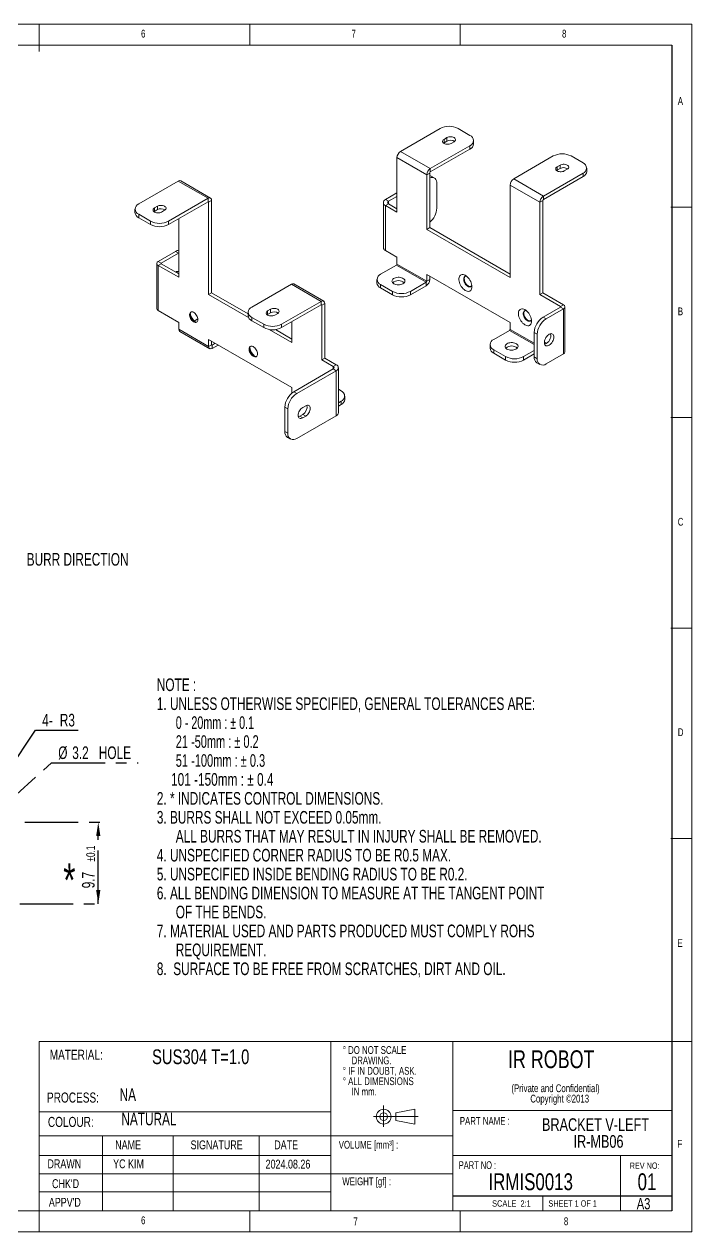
# Model space of a CAD drawing. Header units: millimetres. Extents: x 5 to 415, y 5 to 292.
# Drawn here: x 256.4 to 415, y 5 to 292 of the extents above; entities that cross this region are included whole.
import ezdxf

# ---------------------------------------------------------------- set-up
doc = ezdxf.new("R2010")
doc.units = ezdxf.units.MM
doc.linetypes.add('CENTERX2', pattern=[20.32, 12.7, -2.54, 2.54, -2.54])
doc.layers.add('CENTER_LINE', color=7, linetype='CENTERX2')
doc.layers.add('NOTES', color=7, linetype='Continuous')
doc.styles.add('SLDTEXTSTYLE0', font='TXT', dxfattribs={"width": 0.7})
doc.styles.add('SLDTEXTSTYLE1', font='TXT', dxfattribs={"width": 0.6375})
doc.styles.add('SLDTEXTSTYLE2', font='TXT', dxfattribs={"width": 0.65})
doc.styles.add('SLDTEXTSTYLE3', font='TXT', dxfattribs={"width": 0.652941})
doc.styles.add('SLDTEXTSTYLE4', font='TXT', dxfattribs={"width": 0.75})
doc.styles.add('SLDTEXTSTYLE5', font='TXT', dxfattribs={"width": 0.6875})
doc.styles.add('SLDTEXTSTYLE6', font='TXT', dxfattribs={"width": 0.694444})
doc.dimstyles.new('SLDDIMSTYLE5', dxfattribs={"dimtxt": 3, "dimasz": 3.302, "dimexe": 0, "dimexo": 0.0625, "dimgap": 0.75, "dimtad": 0, "dimtih": 1, "dimtoh": 1, "dimlfac": 0.5, "dimrnd": 1e-09, "dimzin": 12, "dimdsep": 46, "dimtxsty": 'SLDTEXTSTYLE0', "dimsah": 1, "dimcen": 0, "dimadec": 0, "dimazin": 3, "dimtfac": 1, "dimtofl": 0, "dimtmove": 0, "dimatfit": 3, "dimfxl": 1, "dimfrac": 2, "dimtolj": 1, "dimtzin": 12, "dimarcsym": 0})
doc.dimstyles.new('SLDDIMSTYLE7', dxfattribs={"dimtxt": 3, "dimasz": 3.302, "dimexe": 0, "dimexo": 0.0625, "dimgap": 0.75, "dimtad": 1, "dimlfac": 0.5, "dimrnd": 1e-09, "dimzin": 12, "dimdsep": 46, "dimtxsty": 'SLDTEXTSTYLE0', "dimsah": 1, "dimcen": 0.09, "dimadec": 0, "dimazin": 3, "dimtol": 1, "dimtp": 0.1, "dimtm": 0.1, "dimtfac": 1, "dimtofl": 0, "dimtmove": 0, "dimatfit": 3, "dimfxl": 1, "dimfrac": 2, "dimtolj": 1, "dimarcsym": 0})
doc.dimstyles.new('SLDDIMSTYLE8', dxfattribs={"dimtxt": 3, "dimasz": 3.302, "dimexe": 0, "dimexo": 0.0625, "dimgap": 0.75, "dimtad": 0, "dimtih": 1, "dimtoh": 1, "dimlfac": 0.5, "dimrnd": 1e-09, "dimzin": 12, "dimdsep": 46, "dimtxsty": 'SLDTEXTSTYLE0', "dimsah": 1, "dimcen": 0, "dimadec": 0, "dimazin": 3, "dimtfac": 1, "dimtmove": 0, "dimatfit": 3, "dimfxl": 1, "dimfrac": 2, "dimtolj": 1, "dimtzin": 12, "dimarcsym": 0})

# ---------------------------------------------------------------- blocks, each defined once
blk = doc.blocks.new('SW_NOTE_0')
at = {"layer": 'NOTES', "color": 0, "char_height": 3, "attachment_point": 1}
for s, insert, style in [('NOTE :', (0, 3.87), 'SLDTEXTSTYLE0'), ('1. UNLESS OTHERWISE SPECIFIED, GENERAL TOLERANCES ARE:', (0, -0.63), 'SLDTEXTSTYLE0'), ('0 - 20mm : ± 0.1', (4.5, -5.13), 'SLDTEXTSTYLE1'), ('21 -50mm : ± 0.2', (4.5, -9.63), 'SLDTEXTSTYLE2'), ('51 -100mm : ± 0.3', (4.5, -14.13), 'SLDTEXTSTYLE3'), ('101 -150mm : ± 0.4', (3.38, -18.63), 'SLDTEXTSTYLE0'), ('2. * INDICATES CONTROL DIMENSIONS.', (0, -23.13), 'SLDTEXTSTYLE0'), ('3. BURRS SHALL NOT EXCEED 0.05mm.', (0, -27.63), 'SLDTEXTSTYLE0'), ('ALL BURRS THAT MAY RESULT IN INJURY SHALL BE REMOVED.', (4.5, -32.13), 'SLDTEXTSTYLE0'), ('4. UNSPECIFIED CORNER RADIUS TO BE R0.5 MAX.', (0, -36.63), 'SLDTEXTSTYLE0'), ('5. UNSPECIFIED INSIDE BENDING RADIUS TO BE R0.2.', (0, -41.13), 'SLDTEXTSTYLE0'), ('6. ALL BENDING DIMENSION TO MEASURE AT THE TANGENT POINT', (0, -45.63), 'SLDTEXTSTYLE0'), ('OF THE BENDS.', (4.5, -50.13), 'SLDTEXTSTYLE0'), ('7. MATERIAL USED AND PARTS PRODUCED MUST COMPLY ROHS', (0, -54.63), 'SLDTEXTSTYLE0'), ('REQUIREMENT.', (4.5, -59.13), 'SLDTEXTSTYLE0'), ('8.  SURFACE TO BE FREE FROM SCRATCHES, DIRT AND OIL.', (0, -63.63), 'SLDTEXTSTYLE0')]:
    blk.add_mtext(s, dxfattribs=dict(at, insert=insert, style=style))
blk = doc.blocks.new('SW_NOTE_0_1')
at = {"color": 0, "linetype": 'Continuous', "lineweight": 0, "char_height": 1.8521, "attachment_point": 2, "style": 'SLDTEXTSTYLE4'}
for s, insert in [('(Private and Confidential)', (15.4, 2.39)), ('Copyright ©2013', (16.39, -0.08))]:
    blk.add_mtext(s, dxfattribs=dict(at, insert=insert))
blk = doc.blocks.new('SW_NOTE_0_2')
at = {"color": 0, "linetype": 'Continuous', "lineweight": 0, "char_height": 3, "attachment_point": 2, "style": 'SLDTEXTSTYLE4'}
for s, insert in [('BRACKET V-LEFT', (14.67, 3.87)), ('IR-MB06', (15.39, -0.13))]:
    blk.add_mtext(s, dxfattribs=dict(at, insert=insert))
blk = doc.blocks.new('SW_NOTE_0_3')
at = {"color": 0, "linetype": 'Continuous', "lineweight": 0, "attachment_point": 1, "style": 'SLDTEXTSTYLE4'}
for s, insert, char_height in [('%%d DO NOT SCALE', (0, 2.39), 1.8521), ('%%d IF IN DOUBT, ASK.', (0, -2.55), 1.8521), ('DRAWING.', (2.08, -0.08), 1.852), ('%%d ALL DIMENSIONS', (0, -5.02), 1.8521), ('IN mm.', (2.08, -7.49), 1.852)]:
    blk.add_mtext(s, dxfattribs=dict(at, insert=insert, char_height=char_height))
blk = doc.blocks.new('_D_4')
at = {"layer": 'CENTER_LINE'}
for p, q in [((252.68, 114.55), (259.1, 124.23)), ((259.1, 124.23), (269.22, 124.23)), ((249.37, 109.55), (252.68, 114.55))]:
    blk.add_line(p, q, dxfattribs=at)
blk.add_solid([(252.68, 114.55), (254.93, 117.02), (254.08, 117.58)], dxfattribs=at)
at = {"layer": 'CENTER_LINE', "char_height": 3, "attachment_point": 1, "style": 'SLDTEXTSTYLE0'}
for s, insert in [('4-', (260.69, 128.1)), ('R3', (264.88, 128.1))]:
    blk.add_mtext(s, dxfattribs=dict(at, insert=insert))
blk = doc.blocks.new('_D_6')
at = {"layer": 'CENTER_LINE'}
for p, q in [((256.57, 102.35), (275.01, 102.35)), ((274.01, 82.95), (274.01, 102.35)), ((255.37, 82.95), (275.01, 82.95))]:
    blk.add_line(p, q, dxfattribs=at)
for points in [[(274.01, 102.35), (273.5, 99.05), (274.51, 99.05)], [(274.01, 82.95), (274.51, 86.25), (273.5, 86.25)]]:
    blk.add_solid(points, dxfattribs=at)
at = {"layer": 'CENTER_LINE', "attachment_point": 1, "rotation": 90, "style": 'SLDTEXTSTYLE0'}
for s, insert, char_height in [('±0.1', (271.15, 92.99), 2.1), ('9.7', (270.14, 86.64), 3)]:
    blk.add_mtext(s, dxfattribs=dict(at, insert=insert, char_height=char_height))
blk = doc.blocks.new('_D_9')
at = {"layer": 'CENTER_LINE'}
for p, q in [((249.73, 104.5), (262.92, 116.49)), ((262.92, 116.49), (283.5, 116.49)), ((245, 100.2), (249.73, 104.5)), ((245, 100.2), (240.3, 95.92))]:
    blk.add_line(p, q, dxfattribs=at)
for points in [[(249.73, 104.5), (252.52, 106.35), (251.84, 107.1)], [(245, 100.2), (242.21, 98.35), (242.9, 97.6)]]:
    blk.add_solid(points, dxfattribs=at)
at = {"layer": 'CENTER_LINE', "char_height": 3, "attachment_point": 1, "style": 'SLDTEXTSTYLE0'}
for s, insert in [('%%c', (264.51, 120.36)), ('3.2', (267.83, 120.36)), ('HOLE', (274.14, 120.36))]:
    blk.add_mtext(s, dxfattribs=dict(at, insert=insert))

msp = doc.modelspace()

# ---------------------------------------------------------------- linework, layer by layer
at = {"color": 7, "linetype": 'Continuous', "lineweight": 18}
for p, q in [((415, 292), (5, 292)), ((260, 285.5), (260, 292)), ((310, 292), (310, 287)), ((360, 287), (360, 292)), ((415, 5), (415, 292)), ((410.25, 287), (10, 287)), ((355.215, 267.199), (345.811, 261.77)), ((362.286, 265.566), (359.458, 267.199)), ((356.842, 265.036), (356.135, 264.627)), ((356.135, 264.627), (356.135, 263.811)), ((356.842, 264.219), (356.135, 263.811)), ((356.842, 265.036), (356.842, 264.219)), ((357.832, 263.648), (358.539, 264.056)), ((363.165, 263.525), (363.165, 264.342)), ((352.882, 257.688), (345.811, 261.77)), ((352.882, 257.688), (362.286, 263.117)), ((352.882, 256.871), (362.286, 262.3)), ((356.135, 263.811), (356.014, 263.729)), ((362.286, 262.3), (362.286, 263.117)), ((344.962, 247.317), (344.962, 260.3)), ((352.033, 256.218), (344.962, 260.3)), ((382.085, 260.669), (372.681, 255.24)), ((383.712, 258.506), (383.005, 258.098)), ((383.712, 258.506), (383.712, 257.689)), ((389.157, 259.036), (386.328, 260.669)), ((352.741, 256.626), (352.033, 256.218)), ((352.033, 256.218), (352.033, 243.235)), ((352.741, 256.626), (352.741, 243.643)), ((352.882, 256.871), (352.882, 257.688)), ((353.816, 255.467), (353.109, 255.875)), ((379.752, 251.158), (389.157, 256.587)), ((379.752, 250.342), (389.157, 255.771)), ((383.005, 257.281), (382.884, 257.199)), ((383.005, 258.098), (383.005, 257.281)), ((383.712, 257.689), (383.005, 257.281)), ((384.702, 257.118), (385.409, 257.526)), ((389.157, 255.771), (389.157, 256.587)), ((390.035, 256.995), (390.035, 257.812)), ((293.009, 254.697), (283.605, 249.268)), ((293.009, 254.697), (300.08, 250.615)), ((300.68, 250.674), (293.609, 254.756)), ((354.438, 254.093), (354.438, 248.296)), ((371.832, 231.806), (371.832, 253.77)), ((378.904, 249.688), (371.832, 253.77)), ((379.752, 251.158), (372.681, 255.24)), ((290.676, 245.186), (300.08, 250.615)), ((290.676, 244.369), (300.08, 249.798)), ((300.08, 249.798), (300.08, 250.615)), ((300.08, 249.798), (300.222, 249.717)), ((300.222, 249.717), (300.929, 250.125)), ((300.222, 227.752), (300.222, 249.717)), ((300.929, 228.16), (300.929, 250.125)), ((342.231, 250.312), (344.962, 251.889)), ((342.938, 249.904), (342.231, 250.312)), ((342.938, 249.904), (344.962, 251.073)), ((342.938, 249.303), (342.938, 249.904)), ((379.611, 250.097), (378.904, 249.688)), ((379.611, 250.097), (379.611, 228.132)), ((379.752, 250.342), (379.752, 251.158)), ((282.726, 248.043), (282.726, 247.227)), ((287.352, 247.512), (287.232, 247.431)), ((288.06, 248.737), (287.352, 248.329)), ((287.352, 248.329), (287.352, 247.512)), ((288.06, 247.921), (287.352, 247.512)), ((288.06, 248.737), (288.06, 247.921)), ((289.05, 247.349), (289.757, 247.757)), ((341.722, 249.603), (341.722, 238.907)), ((342.938, 249.303), (342.231, 248.894)), ((342.231, 248.894), (342.231, 238.198)), ((342.231, 248.894), (344.962, 247.317)), ((342.938, 249.303), (344.962, 248.134)), ((378.904, 249.688), (378.904, 227.723)), ((415, 248.5), (410, 248.5)), ((283.605, 246.819), (286.433, 245.186)), ((283.605, 246.819), (283.605, 246.002)), ((283.605, 246.002), (286.433, 244.369)), ((286.433, 244.369), (286.433, 245.186)), ((290.676, 245.186), (290.676, 244.369)), ((293.151, 245.798), (293.151, 231.834)), ((352.033, 243.235), (352.741, 243.643)), ((352.033, 243.235), (371.832, 231.806)), ((352.741, 243.643), (371.832, 232.622)), ((288.272, 235.63), (292.373, 237.998)), ((288.979, 235.222), (288.272, 235.63)), ((288.979, 235.222), (293.08, 237.589)), ((293.08, 237.589), (292.373, 237.998)), ((293.151, 237.629), (293.08, 237.589)), ((344.962, 236.621), (342.231, 238.198)), ((344.962, 234.987), (344.962, 236.621)), ((287.92, 235.14), (287.92, 224.444)), ((288.979, 235.059), (288.272, 234.65)), ((288.272, 234.65), (288.272, 223.954)), ((293.151, 231.834), (288.272, 234.65)), ((288.979, 235.059), (288.979, 235.222)), ((293.151, 232.65), (288.979, 235.059)), ((341.073, 232.579), (344.821, 234.743)), ((344.821, 234.743), (351.892, 230.661)), ((352.033, 230.905), (344.962, 234.987)), ((371.832, 221.109), (352.033, 232.539)), ((352.033, 232.539), (352.033, 230.905)), ((319.879, 230.203), (310.475, 224.774)), ((319.879, 230.203), (326.95, 226.121)), ((327.55, 226.181), (320.479, 230.263)), ((340.195, 231.354), (340.195, 230.538)), ((343.902, 228.497), (341.073, 230.13)), ((341.073, 230.13), (341.073, 229.313)), ((351.892, 230.661), (348.144, 228.497)), ((351.892, 229.844), (348.144, 227.68)), ((351.892, 230.661), (351.892, 229.844)), ((352.033, 230.905), (352.741, 231.314)), ((352.741, 232.13), (352.741, 231.314)), ((300.929, 228.16), (300.222, 227.752)), ((309.701, 222.28), (300.222, 227.752)), ((309.596, 223.156), (300.929, 228.16)), ((343.902, 227.68), (341.073, 229.313)), ((343.902, 227.68), (343.902, 228.497)), ((348.144, 228.497), (348.144, 227.68)), ((378.904, 227.723), (379.611, 228.132)), ((378.904, 227.723), (383.783, 224.907)), ((379.611, 228.132), (384.49, 225.315)), ((288.272, 223.954), (293.151, 221.137)), ((314.93, 224.243), (314.223, 223.835)), ((314.93, 224.243), (314.93, 223.427)), ((317.546, 220.692), (326.95, 226.121)), ((317.546, 219.876), (326.95, 225.305)), ((326.95, 225.305), (326.95, 226.121)), ((326.95, 225.305), (327.092, 225.223)), ((327.092, 225.223), (327.799, 225.631)), ((327.092, 212.24), (327.092, 225.223)), ((327.799, 212.648), (327.799, 225.631)), ((383.783, 224.744), (379.681, 222.376)), ((384.49, 224.335), (380.388, 221.968)), ((383.783, 224.907), (384.49, 225.315)), ((383.783, 224.907), (383.783, 224.744)), ((383.783, 224.744), (384.49, 224.335)), ((384.49, 224.335), (384.49, 213.639)), ((384.841, 214.129), (384.841, 224.825)), ((293.151, 221.137), (293.151, 219.504)), ((296.803, 221.449), (297.667, 221.948)), ((309.596, 223.549), (309.596, 222.733)), ((310.475, 222.325), (313.303, 220.692)), ((310.475, 222.325), (310.475, 221.508)), ((310.475, 221.508), (313.303, 219.876)), ((314.223, 223.019), (314.102, 222.937)), ((314.223, 223.835), (314.223, 223.019)), ((314.93, 223.427), (314.223, 223.019)), ((315.92, 222.856), (316.627, 223.264)), ((320.021, 221.304), (320.021, 216.322)), ((371.832, 219.476), (371.832, 221.109)), ((379.681, 222.376), (380.388, 221.968)), ((293.151, 219.504), (300.222, 215.422)), ((293.399, 218.955), (300.47, 214.873)), ((313.303, 219.876), (313.303, 220.692)), ((320.021, 216.322), (314.639, 219.429)), ((320.021, 217.138), (316.085, 219.411)), ((317.546, 220.692), (317.546, 219.876)), ((367.943, 217.067), (371.691, 219.231)), ((371.691, 219.231), (377.56, 215.843)), ((377.56, 216.169), (371.832, 219.476)), ((378.267, 218.294), (377.56, 218.702)), ((377.56, 218.702), (377.56, 212.904)), ((378.267, 218.294), (378.267, 212.496)), ((300.222, 217.055), (320.021, 205.625)), ((300.222, 215.422), (300.222, 217.055)), ((300.929, 215.83), (300.222, 215.422)), ((300.929, 215.83), (300.929, 216.647)), ((301.07, 215.748), (300.929, 215.83)), ((301.778, 216.157), (301.07, 215.748)), ((302.485, 215.749), (301.07, 214.932)), ((301.07, 215.748), (301.07, 214.932)), ((367.065, 215.843), (367.065, 215.026)), ((380.457, 216.13), (379.966, 216.413)), ((327.799, 212.648), (327.092, 212.24)), ((330.531, 211.071), (327.799, 212.648)), ((370.772, 212.985), (367.943, 214.618)), ((367.943, 214.618), (367.943, 213.802)), ((370.772, 212.169), (367.943, 213.802)), ((370.772, 212.169), (370.772, 212.985)), ((377.56, 214.455), (375.014, 212.985)), ((377.56, 213.638), (375.014, 212.169)), ((375.014, 212.985), (375.014, 212.169)), ((377.56, 212.904), (378.267, 212.496)), ((380.388, 211.271), (384.49, 213.639)), ((329.824, 210.062), (320.445, 204.647)), ((330.531, 209.653), (321.152, 204.239)), ((329.824, 210.663), (327.092, 212.24)), ((329.824, 210.663), (330.531, 211.071)), ((329.824, 210.663), (329.824, 210.062)), ((329.824, 210.062), (330.531, 209.653)), ((330.531, 209.653), (330.531, 198.957)), ((331.039, 199.666), (331.039, 210.362)), ((378.181, 211.531), (378.889, 211.123)), ((320.021, 205.625), (320.021, 204.353)), ((320.445, 204.647), (321.152, 204.239)), ((331.039, 205.224), (331.688, 204.849)), ((319.031, 200.565), (318.324, 200.973)), ((318.324, 200.973), (318.324, 195.176)), ((322.566, 200.891), (323.274, 201.299)), ((331.688, 202.4), (331.039, 202.026)), ((331.688, 201.584), (331.039, 201.209)), ((331.688, 201.584), (331.688, 202.4)), ((332.567, 202.808), (332.567, 203.625)), ((319.031, 200.565), (319.031, 194.767)), ((321.152, 193.542), (330.531, 198.957)), ((322.566, 199.258), (321.859, 198.85)), ((322.566, 198.442), (321.859, 198.85)), ((323.274, 198.85), (322.566, 199.258)), ((323.274, 198.85), (322.566, 198.442)), ((410, 198.5), (415, 198.5)), ((318.324, 195.176), (319.031, 194.767)), ((318.945, 193.802), (319.652, 193.394)), ((415, 148.5), (410, 148.5)), ((410, 98.5), (415, 98.5)), ((260, 50.271), (260, 10)), ((415, 50.271), (260, 50.271)), ((329.265, 50.271), (329.265, 10)), ((358.254, 50.271), (358.254, 10)), ((260, 33.55), (329.265, 33.55)), ((344.668, 33.297), (349.181, 34.143)), ((344.668, 33.297), (344.668, 31.454)), ((349.181, 30.608), (349.181, 34.143)), ((410.25, 33.844), (358.254, 33.844)), ((344.668, 31.454), (349.181, 30.608)), ((275.001, 27.796), (275.001, 10)), ((291.778, 27.796), (291.778, 10)), ((312.217, 10), (312.217, 27.796)), ((329.265, 23.158), (260, 23.158)), ((398.074, 10), (398.074, 23.123)), ((358.254, 18.822), (260, 18.822)), ((260, 14.481), (329.265, 14.481)), ((312.217, 14.859), (312.217, 10)), ((379.611, 13.419), (379.611, 10)), ((10, 10), (410.25, 10)), ((260, 5), (260, 10)), ((310, 5), (310, 10)), ((360, 5), (360, 10)), ((5, 5), (415, 5))]:
    msp.add_line(p, q, dxfattribs=at)
at = {"color": 7, "linetype": 'CENTERX2', "lineweight": 18}
for p, q in [((341.798, 35.054), (341.798, 29.936)), ((339.361, 32.376), (350.023, 32.376))]:
    msp.add_line(p, q, dxfattribs=at)
at = {"color": 7, "linetype": 'Continuous', "lineweight": 18, "flags": 128}
for points in [[(356.135, 264.627), (355.967, 264.506), (355.851, 264.366), (355.791, 264.215), (355.791, 264.06), (355.851, 263.909), (355.967, 263.769), (356.135, 263.648), (356.345, 263.551), (356.587, 263.484), (356.849, 263.449), (357.118, 263.449), (357.38, 263.484), (357.622, 263.551), (357.832, 263.648)], [(358.539, 264.056), (358.706, 264.177), (358.823, 264.317), (358.883, 264.468), (358.883, 264.623), (358.823, 264.775), (358.706, 264.914), (358.539, 265.036), (358.329, 265.132), (358.087, 265.2), (357.825, 265.234), (357.556, 265.234), (357.294, 265.2), (357.052, 265.132), (356.842, 265.036)], [(385.409, 257.526), (385.576, 257.647), (385.693, 257.787), (385.753, 257.938), (385.753, 258.093), (385.693, 258.245), (385.576, 258.384), (385.409, 258.506), (385.199, 258.602), (384.957, 258.67), (384.695, 258.704), (384.426, 258.704), (384.164, 258.67), (383.922, 258.602), (383.712, 258.506)], [(383.005, 258.098), (382.837, 257.976), (382.721, 257.837), (382.661, 257.685), (382.661, 257.53), (382.721, 257.379), (382.837, 257.239), (383.005, 257.118), (383.215, 257.021), (383.457, 256.954), (383.719, 256.919), (383.988, 256.919), (384.25, 256.954), (384.492, 257.021), (384.702, 257.118)], [(287.352, 248.329), (287.185, 248.208), (287.068, 248.068), (287.009, 247.917), (287.009, 247.762), (287.068, 247.61), (287.185, 247.471), (287.352, 247.349), (287.563, 247.253), (287.805, 247.185), (288.067, 247.151), (288.335, 247.151), (288.597, 247.185), (288.839, 247.253), (289.05, 247.349)], [(289.757, 247.757), (289.924, 247.879), (290.041, 248.018), (290.101, 248.17), (290.101, 248.325), (290.041, 248.476), (289.924, 248.616), (289.757, 248.737), (289.547, 248.834), (289.304, 248.901), (289.042, 248.936), (288.774, 248.936), (288.512, 248.901), (288.27, 248.834), (288.06, 248.737)], [(362.781, 229.6), (362.761, 229.323), (362.701, 229.077), (362.603, 228.868), (362.469, 228.701), (362.303, 228.58), (362.11, 228.509), (361.893, 228.49), (361.659, 228.523), (361.413, 228.607), (361.163, 228.739), (360.915, 228.918), (360.674, 229.137), (360.448, 229.391), (360.242, 229.675), (360.061, 229.979), (359.911, 230.297), (359.795, 230.62), (359.715, 230.94), (359.675, 231.249), (359.675, 231.538), (359.715, 231.8), (359.795, 232.028), (359.911, 232.217), (360.061, 232.361), (360.242, 232.458), (360.448, 232.503), (360.674, 232.496), (360.915, 232.438), (361.163, 232.329), (361.413, 232.173), (361.659, 231.974), (361.893, 231.736), (362.11, 231.466), (362.303, 231.172), (362.469, 230.859), (362.603, 230.538), (362.701, 230.215), (362.761, 229.9), (362.781, 229.6)], [(344.22, 230.314), (344.447, 230.205), (344.706, 230.124), (344.986, 230.072), (345.279, 230.052), (345.573, 230.064), (345.858, 230.108), (346.123, 230.182), (346.359, 230.284), (346.557, 230.41), (346.71, 230.555), (346.813, 230.715), (346.862, 230.882), (346.855, 231.052), (346.792, 231.219), (346.676, 231.375), (346.511, 231.516), (346.303, 231.636), (346.059, 231.732), (345.788, 231.799), (345.5, 231.835), (345.205, 231.839), (344.915, 231.811), (344.639, 231.751), (344.387, 231.663), (344.169, 231.548), (343.992, 231.412), (343.864, 231.259), (343.787, 231.095), (343.766, 230.925), (343.801, 230.756), (343.891, 230.594), (344.032, 230.445), (344.22, 230.314)], [(361.541, 232.075), (361.356, 232.103), (361.186, 232.078), (361.04, 232.003), (360.926, 231.879), (360.847, 231.712), (360.807, 231.509), (360.807, 231.278), (360.847, 231.028), (360.926, 230.77), (361.04, 230.514), (361.186, 230.27), (361.356, 230.05), (361.543, 229.861), (361.741, 229.712), (361.941, 229.608), (362.135, 229.554), (362.315, 229.552), (362.474, 229.602), (362.604, 229.703), (362.701, 229.849), (362.749, 229.982)], [(362.559, 229.659), (362.539, 229.652), (362.369, 229.628), (362.181, 229.656), (361.983, 229.736), (361.783, 229.863), (361.589, 230.033), (361.409, 230.238), (361.251, 230.471), (361.12, 230.722), (361.023, 230.981), (360.963, 231.236), (360.943, 231.478)], [(316.627, 223.264), (316.794, 223.385), (316.911, 223.525), (316.971, 223.676), (316.971, 223.831), (316.911, 223.982), (316.794, 224.122), (316.627, 224.243), (316.417, 224.34), (316.175, 224.407), (315.913, 224.442), (315.644, 224.442), (315.382, 224.407), (315.14, 224.34), (314.93, 224.243)], [(376.924, 221.436), (376.903, 221.159), (376.844, 220.913), (376.745, 220.704), (376.612, 220.537), (376.446, 220.416), (376.252, 220.345), (376.035, 220.326), (375.801, 220.359), (375.555, 220.442), (375.305, 220.575), (375.057, 220.754), (374.816, 220.973), (374.59, 221.227), (374.384, 221.51), (374.204, 221.815), (374.053, 222.133), (373.937, 222.456), (373.858, 222.776), (373.817, 223.085), (373.817, 223.374), (373.858, 223.636), (373.937, 223.864), (374.053, 224.053), (374.204, 224.197), (374.384, 224.293), (374.59, 224.339), (374.816, 224.332), (375.057, 224.274), (375.305, 224.165), (375.555, 224.009), (375.801, 223.81), (376.035, 223.572), (376.252, 223.302), (376.446, 223.007), (376.612, 222.695), (376.745, 222.374), (376.844, 222.051), (376.903, 221.736), (376.924, 221.436)], [(375.683, 223.911), (375.498, 223.939), (375.328, 223.914), (375.183, 223.839), (375.068, 223.715), (374.989, 223.548), (374.949, 223.345), (374.949, 223.113), (374.989, 222.864), (375.068, 222.605), (375.183, 222.35), (375.328, 222.106), (375.498, 221.886), (375.686, 221.697), (375.884, 221.548), (376.084, 221.444), (376.277, 221.39), (376.457, 221.388), (376.616, 221.438), (376.746, 221.538), (376.843, 221.685), (376.891, 221.818)], [(297.676, 221.791), (297.656, 222.033), (297.596, 222.288), (297.499, 222.546), (297.368, 222.797), (297.21, 223.03), (297.03, 223.236), (296.836, 223.406), (296.636, 223.533), (296.438, 223.612), (296.25, 223.64), (296.08, 223.616), (295.935, 223.54), (295.821, 223.417), (295.742, 223.25), (295.701, 223.046), (295.701, 222.815), (295.742, 222.565), (295.821, 222.307), (295.935, 222.051), (296.08, 221.808), (296.25, 221.588), (296.438, 221.399), (296.636, 221.249), (296.836, 221.146), (297.03, 221.092), (297.21, 221.09), (297.368, 221.14), (297.499, 221.24), (297.596, 221.386), (297.656, 221.572), (297.676, 221.791)], [(297.453, 221.197), (297.434, 221.19), (297.264, 221.166), (297.076, 221.194), (296.878, 221.273), (296.678, 221.4), (296.484, 221.57), (296.304, 221.776), (296.146, 222.009), (296.015, 222.26), (295.918, 222.518), (295.858, 222.774), (295.838, 223.015)], [(314.223, 223.835), (314.055, 223.714), (313.938, 223.574), (313.879, 223.423), (313.879, 223.268), (313.938, 223.117), (314.055, 222.977), (314.223, 222.856), (314.433, 222.759), (314.675, 222.692), (314.937, 222.657), (315.205, 222.657), (315.467, 222.692), (315.71, 222.759), (315.92, 222.856)], [(376.701, 221.495), (376.681, 221.488), (376.511, 221.464), (376.323, 221.492), (376.125, 221.572), (375.925, 221.699), (375.731, 221.869), (375.551, 222.074), (375.393, 222.307), (375.263, 222.558), (375.165, 222.817), (375.105, 223.072), (375.085, 223.314)], [(382.227, 217.64), (382.206, 217.875), (382.146, 218.079), (382.047, 218.243), (381.914, 218.361), (381.752, 218.43), (381.566, 218.447), (381.362, 218.41), (381.149, 218.323), (380.935, 218.187), (380.726, 218.008), (380.53, 217.792), (380.355, 217.546), (380.206, 217.281), (380.09, 217.005), (380.01, 216.728), (379.969, 216.461), (379.969, 216.212), (380.01, 215.992), (380.09, 215.808), (380.206, 215.666), (380.355, 215.572), (380.53, 215.529), (380.726, 215.539), (380.935, 215.601), (381.149, 215.713), (381.362, 215.871), (381.566, 216.07), (381.752, 216.301), (381.914, 216.558), (382.047, 216.83), (382.146, 217.108), (382.206, 217.381), (382.227, 217.64)], [(311.818, 213.627), (311.798, 213.868), (311.738, 214.124), (311.641, 214.382), (311.51, 214.633), (311.352, 214.866), (311.172, 215.072), (310.978, 215.242), (310.778, 215.369), (310.58, 215.448), (310.392, 215.476), (310.222, 215.452), (310.077, 215.376), (309.963, 215.253), (309.884, 215.086), (309.844, 214.882), (309.844, 214.651), (309.884, 214.401), (309.963, 214.143), (310.077, 213.887), (310.222, 213.644), (310.392, 213.423), (310.58, 213.235), (310.778, 213.085), (310.978, 212.982), (311.172, 212.928), (311.352, 212.926), (311.51, 212.976), (311.641, 213.076), (311.738, 213.222), (311.798, 213.408), (311.818, 213.627)], [(371.09, 214.802), (371.317, 214.693), (371.576, 214.612), (371.857, 214.56), (372.149, 214.54), (372.443, 214.552), (372.728, 214.596), (372.993, 214.67), (373.229, 214.772), (373.427, 214.898), (373.58, 215.044), (373.683, 215.203), (373.732, 215.371), (373.725, 215.541), (373.662, 215.707), (373.546, 215.863), (373.381, 216.004), (373.173, 216.124), (372.929, 216.22), (372.658, 216.287), (372.37, 216.323), (372.075, 216.327), (371.785, 216.299), (371.509, 216.239), (371.257, 216.151), (371.039, 216.036), (370.862, 215.9), (370.734, 215.747), (370.657, 215.583), (370.636, 215.413), (370.671, 215.244), (370.761, 215.082), (370.902, 214.933), (371.09, 214.802)], [(311.596, 213.033), (311.576, 213.026), (311.406, 213.002), (311.218, 213.03), (311.02, 213.109), (310.82, 213.236), (310.626, 213.406), (310.446, 213.612), (310.288, 213.845), (310.157, 214.096), (310.06, 214.354), (310, 214.609), (309.98, 214.851)], [(323.274, 201.299), (323.48, 201.395), (323.679, 201.441), (323.863, 201.433), (324.024, 201.374), (324.155, 201.264), (324.253, 201.109), (324.314, 200.914), (324.334, 200.687), (324.314, 200.436), (324.253, 200.172), (324.155, 199.903), (324.024, 199.642), (323.863, 199.396), (323.679, 199.177), (323.48, 198.993), (323.274, 198.85)], [(322.566, 198.442), (322.359, 198.346), (322.161, 198.301), (321.977, 198.308), (321.816, 198.367), (321.684, 198.477), (321.586, 198.632), (321.526, 198.827), (321.506, 199.054), (321.526, 199.305), (321.586, 199.569), (321.684, 199.838), (321.816, 200.1), (321.977, 200.345), (322.161, 200.564), (322.359, 200.748), (322.566, 200.891)], [(321.859, 198.85), (321.652, 198.754), (321.551, 198.725)]]:
    msp.add_lwpolyline(points, dxfattribs=at)
at = {"color": 7, "linetype": 'Continuous', "lineweight": 18}
for radius in [1.767, 0.922]:
    msp.add_circle((341.798, 32.376), radius, dxfattribs=at)
for centre, radius, start, end in [((357.337, 263.126), 4.593, 62.49143, 117.50857), ((357.682, 262.646), 1.783, 56.74784, 118.11378), ((361.81, 264.342), 1.314, 291.26827, 68.73173), ((346.805, 260.216), 1.844, 122.60548, 177.39452), ((361.677, 263.665), 1.495, 294.06812, 354.61174), ((384.207, 256.596), 4.593, 62.49143, 117.50857), ((388.68, 257.812), 1.314, 291.26827, 68.73173), ((353.876, 256.134), 1.844, 122.60548, 177.39452), ((353.048, 256.612), 0.307, 122.60548, 177.39452), ((352.587, 254.96), 1.053, 60.29997, 81.63306), ((353.185, 254.32), 1.273, 349.71418, 110.42699), ((384.552, 256.117), 1.783, 56.74784, 118.11378), ((388.547, 257.136), 1.495, 294.06812, 354.61174), ((293.361, 254.206), 0.604, 65.69288, 125.61758), ((373.675, 253.687), 1.844, 122.60548, 177.39452), ((300.412, 250.209), 0.524, 350.78596, 129.20329), ((300.136, 249.731), 0.0873, 350.78596, 129.20329), ((342.5, 249.603), 0.758, 110.78342, 249.21658), ((343.052, 249.603), 0.322, 110.78342, 249.21658), ((380.746, 249.605), 1.844, 122.60548, 177.39452), ((379.918, 250.083), 0.307, 122.60548, 177.39452), ((284.214, 247.367), 1.495, 185.38826, 245.93188), ((284.081, 248.043), 1.314, 111.26827, 248.73173), ((288.9, 246.348), 1.783, 56.74784, 118.11378), ((349.771, 248.523), 4.672, 309.46333, 357.2129), ((288.555, 249.259), 4.593, 242.49143, 297.50857), ((288.555, 248.443), 4.593, 242.49143, 297.50857), ((293.44, 236.242), 2.054, 98.09388, 121.29504), ((342.591, 238.993), 0.873, 185.6948, 245.62534), ((288.458, 235.14), 0.524, 110.78342, 249.21658), ((289.01, 235.14), 0.0873, 110.78342, 249.21658), ((292.851, 232.388), 0.856, 69.49057, 123.85957), ((291.656, 232.873), 1.141, 359.06379, 18.72091), ((341.55, 231.354), 1.314, 111.26827, 248.73173), ((344.655, 235.001), 0.307, 302.60548, 357.39452), ((320.231, 229.713), 0.604, 65.69288, 125.61758), ((341.683, 230.678), 1.495, 185.38826, 245.93188), ((345.316, 228.955), 2.1, 48.93826, 131.06174), ((350.898, 231.397), 1.844, 302.60548, 357.39452), ((351.726, 230.919), 0.307, 302.60548, 357.39452), ((361.675, 231.542), 0.734, 133.84619, 185.01806), ((346.023, 232.571), 4.593, 242.49143, 297.50857), ((346.023, 231.754), 4.593, 242.49143, 297.50857), ((288.521, 224.503), 0.604, 185.6948, 245.62534), ((310.952, 223.549), 1.314, 111.26827, 248.73173), ((327.282, 225.715), 0.524, 350.78596, 129.20329), ((327.006, 225.237), 0.0873, 350.78596, 129.20329), ((375.817, 223.378), 0.734, 133.84619, 185.01806), ((383.752, 224.825), 0.0873, 290.78342, 69.21658), ((384.304, 224.825), 0.524, 290.78342, 69.21658), ((296.569, 223.08), 0.734, 133.84619, 185.01806), ((299.375, 223.914), 3.56, 190.16001, 229.83462), ((311.085, 222.873), 1.495, 185.38826, 245.93188), ((315.77, 221.854), 1.783, 56.74784, 118.11378), ((382.148, 218.502), 4.592, 122.48713, 177.51287), ((382.855, 218.094), 4.592, 122.48735, 177.51265), ((293.739, 219.439), 0.592, 173.70115, 234.98667), ((315.425, 224.766), 4.593, 242.49143, 297.50857), ((315.425, 223.949), 4.593, 242.49143, 297.50857), ((371.525, 219.49), 0.307, 302.60548, 357.39452), ((379.35, 217.995), 2.155, 288.24007, 11.76531), ((300.739, 215.338), 0.524, 170.78596, 309.20329), ((301.015, 215.816), 0.0873, 170.78596, 309.20329), ((310.712, 214.916), 0.734, 133.84619, 185.01806), ((368.42, 215.843), 1.314, 111.26827, 248.73173), ((372.186, 213.443), 2.1, 48.93826, 131.06174), ((313.517, 215.75), 3.56, 190.16001, 229.83462), ((368.553, 215.167), 1.495, 185.38826, 245.93188), ((372.893, 217.059), 4.593, 242.49143, 297.50857), ((379.047, 212.75), 1.495, 174.07253, 234.61529), ((379.566, 212.297), 1.314, 171.27016, 308.71909), ((384.241, 214.188), 0.604, 294.37466, 354.3052), ((329.71, 210.362), 0.322, 290.78342, 69.21658), ((330.262, 210.362), 0.758, 290.78342, 69.21658), ((372.893, 216.242), 4.593, 242.49143, 297.50857), ((322.912, 200.774), 4.592, 122.48713, 177.51287), ((323.619, 200.366), 4.592, 122.48735, 177.51265), ((331.211, 203.625), 1.314, 291.26827, 68.73173), ((321.496, 201.081), 2.114, 300.43254, 9.36174), ((331.078, 202.949), 1.495, 294.06812, 354.61174), ((330.17, 199.752), 0.873, 294.37466, 354.3052), ((319.811, 195.021), 1.495, 174.07253, 234.61529), ((320.33, 194.568), 1.314, 171.27016, 308.71909)]:
    msp.add_arc(centre, radius, start, end, dxfattribs=at)
at = {"layer": 'NOTES', "color": 7}
for p, q in [((410.25, 287), (410.25, 10)), ((410.25, 13.496), (358.254, 13.496))]:
    msp.add_line(p, q, dxfattribs=at)
at = {"layer": 'NOTES', "color": 7, "linetype": 'Continuous', "lineweight": 18}
for p, q in [((260, 27.801), (358.254, 27.801)), ((410.25, 23.123), (358.254, 23.123))]:
    msp.add_line(p, q, dxfattribs=at)

# ---------------------------------------------------------------- block references
at = {"color": 7, "linetype": 'Continuous', "lineweight": 0}
for name, p in [('SW_NOTE_0_3', (332.098, 46.744)), ('SW_NOTE_0_1', (367.225, 37.663)), ('SW_NOTE_0_2', (377.444, 28.118))]:
    msp.add_blockref(name, p, dxfattribs=at)
at = {"layer": 'NOTES'}
msp.add_blockref('SW_NOTE_0', (287.918, 132.643), dxfattribs=at)

# ---------------------------------------------------------------- texts
at = {"color": 7, "linetype": 'Continuous', "lineweight": 0}
for s, insert, char_height, attachment_point, style in [('6', (284.167, 290.668), 1.852, 1, 'SLDTEXTSTYLE4'), ('7', (334.167, 290.668), 1.852, 1, 'SLDTEXTSTYLE4'), ('8', (384.167, 290.668), 1.852, 1, 'SLDTEXTSTYLE4'), ('A', (411.667, 274.668), 1.852, 1, 'SLDTEXTSTYLE4'), ('B', (411.667, 224.668), 1.852, 1, 'SLDTEXTSTYLE4'), ('C', (411.667, 174.668), 1.852, 1, 'SLDTEXTSTYLE4'), ('D', (411.667, 124.668), 1.852, 1, 'SLDTEXTSTYLE4'), ('E', (411.586, 74.537), 1.852, 1, 'SLDTEXTSTYLE4'), ('MATERIAL:', (262.479, 48.278), 2.3813, 1, 'SLDTEXTSTYLE4'), ('SUS304 T=1.0', (298.343, 48.36), 3.5, 2, 'SLDTEXTSTYLE4'), ('PROCESS:', (261.829, 38.108), 2.3813, 1, 'SLDTEXTSTYLE4'), ('PART NAME :', (359.887, 32.29), 1.85208, 1, 'SLDTEXTSTYLE4'), ('NAME', (278.027, 26.726), 2.1167, 1, 'SLDTEXTSTYLE4'), ('SIGNATURE', (295.935, 26.726), 2.1167, 1, 'SLDTEXTSTYLE4'), ('DATE', (315.804, 26.726), 2.1167, 1, 'SLDTEXTSTYLE4'), ('VOLUME [mm³] :', (331.133, 26.622), 1.85208, 1, 'SLDTEXTSTYLE4'), ('DRAWN', (261.937, 22.233), 2.1167, 1, 'SLDTEXTSTYLE4'), ('2024.08.26', (313.76, 22.154), 2.1167, 1, 'SLDTEXTSTYLE4'), ('REV NO:', (400.257, 21.476), 1.5, 1, 'SLDTEXTSTYLE4'), ("CHK'D", (263.024, 17.51), 2.1167, 1, 'SLDTEXTSTYLE4'), ('IRMIS0013', (376.731, 18.906), 4, 2, 'SLDTEXTSTYLE4'), ("APPV'D", (262.263, 13.079), 2.1167, 1, 'SLDTEXTSTYLE4'), ('SCALE  2:1', (367.564, 12.491), 1.5, 1, 'SLDTEXTSTYLE0'), ('SHEET 1 OF 1', (380.942, 12.491), 1.5, 1, 'SLDTEXTSTYLE5'), ('A3', (401.912, 13.007), 2.6458, 1, 'SLDTEXTSTYLE4')]:
    msp.add_mtext(s, dxfattribs=dict(at, insert=insert, char_height=char_height, attachment_point=attachment_point, style=style))
at = {"layer": 'CENTER_LINE'}
for s, insert, char_height, attachment_point, style in [('BURR DIRECTION', (257.015, 166.317), 3, 1, 'SLDTEXTSTYLE0'), ('*', (265.688, 92.574), 8, 1, 'SLDTEXTSTYLE0'), ('NA', (279.071, 39.111), 3, 1, 'SLDTEXTSTYLE0'), ('NATURAL', (279.492, 33.315), 3, 1, 'SLDTEXTSTYLE0'), ('01', (404.345, 18.906), 4, 2, 'SLDTEXTSTYLE4')]:
    msp.add_mtext(s, dxfattribs=dict(at, insert=insert, char_height=char_height, attachment_point=attachment_point, style=style))
at = {"layer": 'NOTES', "attachment_point": 1}
for s, insert, char_height, style in [('IR ROBOT', (371.345, 48.136), 4.2333, 'SLDTEXTSTYLE4'), ('COLOUR:', (262.046, 32.312), 2.3813, 'SLDTEXTSTYLE4'), ('F', (411.586, 26.839), 1.852, 'SLDTEXTSTYLE4'), ('YC KIM', (277.535, 22.233), 2.1167, 'SLDTEXTSTYLE4'), ('PART NO :', (359.636, 21.78), 1.8521, 'SLDTEXTSTYLE6'), ('WEIGHT [gf] :', (331.976, 17.919), 1.85208, 'SLDTEXTSTYLE4'), ('6', (284.167, 8.668), 1.852, 'SLDTEXTSTYLE4'), ('7', (334.613, 8.434), 1.852, 'SLDTEXTSTYLE4'), ('8', (384.613, 8.434), 1.852, 'SLDTEXTSTYLE4')]:
    msp.add_mtext(s, dxfattribs=dict(at, insert=insert, char_height=char_height, style=style))

# ---------------------------------------------------------------- dimensions: what is measured, and where the dimension line sits
at = {"layer": 'CENTER_LINE'}
dim = msp.add_radius_dim(center=(249.367, 109.548), mpoint=(252.683, 114.549), text='4-<>', dimstyle='SLDDIMSTYLE5', dxfattribs=at)
dim.commit()
dim.dimension.update_dxf_attribs({"geometry": '_D_4', "text_midpoint": (264.954, 125.977), "dimtype": 164})
dim = msp.add_diameter_dim_2p(p1=(249.734, 104.501), p2=(244.999, 100.195), text='<> HOLE', dimstyle='SLDDIMSTYLE8', dxfattribs=at)
dim.commit()
dim.dimension.update_dxf_attribs({"geometry": '_D_9', "text_midpoint": (274.006, 118.739), "dimtype": 163})
dim = msp.add_linear_dim(base=(274.006, 102.348), p1=(254.367, 82.948), p2=(255.567, 102.348), angle=90, dimstyle='SLDDIMSTYLE7', dxfattribs=at)
dim.commit()
dim.dimension.update_dxf_attribs({"geometry": '_D_6', "text_midpoint": (274.006, 92.648), "dimtype": 160})

doc.saveas('drawing.dxf')
